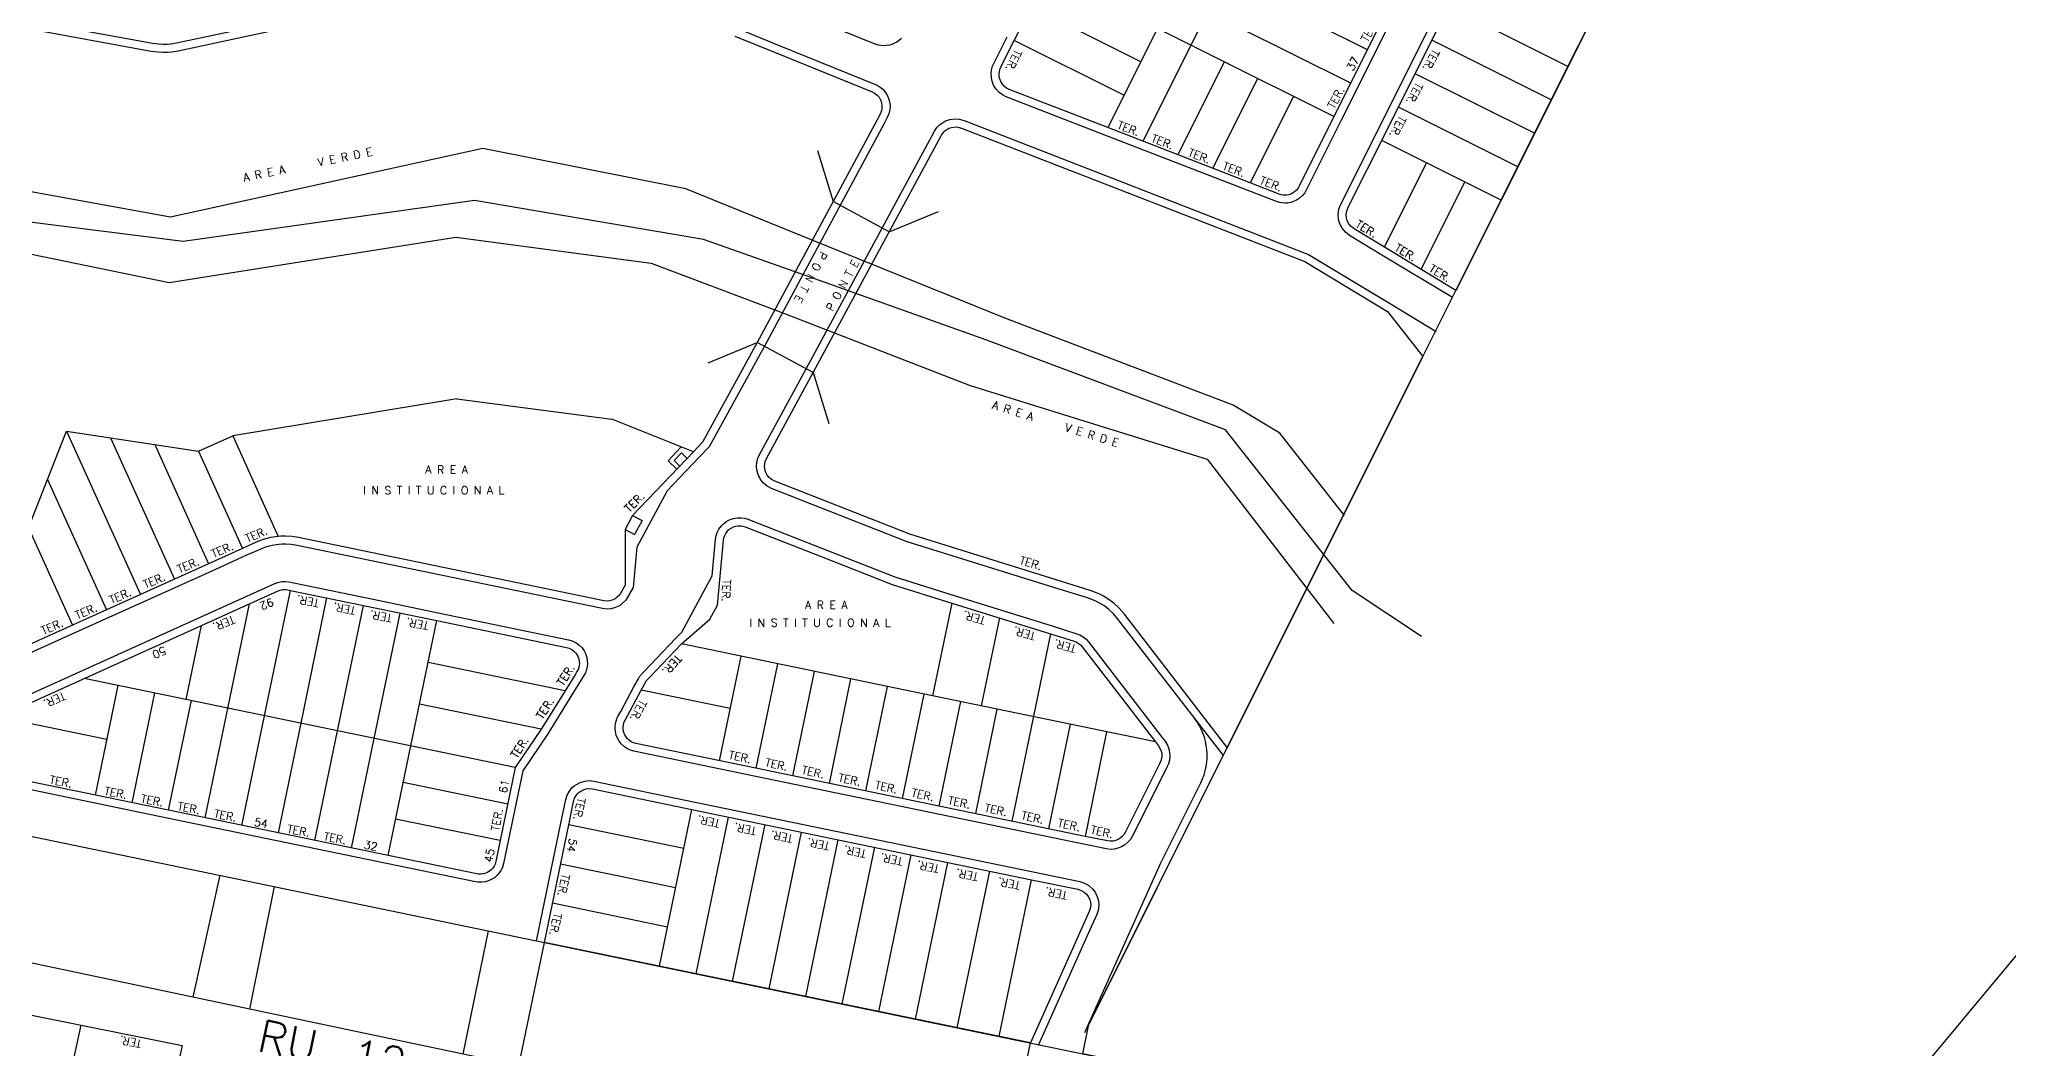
# Model space of a CAD drawing. Extents: x 714896 to 749292, y 8417558 to 8447149.
# Drawn here: x 742204.8 to 742573.9, y 8426589.8 to 8426779.1 of the extents above; entities that cross this region are included whole.
import ezdxf

# ---------------------------------------------------------------- set-up
doc = ezdxf.new("R2010")
doc.units = 0
doc.header["$MEASUREMENT"] = 0
for name, color, linetype in [('LOTE', 7, 'CONTINUOUS'), ('MEIO_FIO', 24, 'CONTINUOUS'), ('NUM-PORTA', 7, 'CONTINUOUS'), ('QUADRA', 6, 'CONTINUOUS'), ('REFERENCIA', 7, 'CONTINUOUS'), ('TEXTO', 7, 'CONTINUOUS'), ('TEXTODERUA', 3, 'CONTINUOUS')]:
    doc.layers.add(name, color=color, linetype=linetype)
doc.styles.add('ROMANS', font='ROMANS.SHX', dxfattribs={"height": 1.5})

msp = doc.modelspace()

# ---------------------------------------------------------------- linework, layer by layer
at = {"layer": 'LOTE', "color": 7}
for p, q in [((742498.87, 8426934.52), (742411.64, 8426759.97)), ((742453.74, 8426777.09), (742400.07, 8426803.91)), ((742450.61, 8426770.83), (742396.94, 8426797.65)), ((742447.48, 8426764.57), (742393.81, 8426791.39)), ((742411.25, 8426774.85), (742390.68, 8426785.13)), ((742491.3, 8426773.97), (742468.94, 8426785.14)), ((742408.12, 8426768.58), (742387.55, 8426778.86)), ((742414.38, 8426781.11), (742405.09, 8426762.52)), ((742488.17, 8426767.71), (742465.81, 8426778.88)), ((742426.9, 8426774.85), (742418.2, 8426757.43)), ((742433.17, 8426771.72), (742424.75, 8426754.88)), ((742485.05, 8426761.45), (742462.68, 8426772.62)), ((742439.88, 8426768.37), (742431.77, 8426752.16)), ((742481.92, 8426755.18), (742459.55, 8426766.36)), ((742478.79, 8426748.92), (742456.42, 8426760.1)), ((742456.93, 8426740.08), (742464.83, 8426755.9)), ((742463.8, 8426735.93), (742471.99, 8426752.32)), ((742283.09, 8426711.64), (742241.07, 8426704.72)), ((742283.09, 8426711.64), (742312.11, 8426707.83)), ((742327.45, 8426701.75), (742312.11, 8426707.83)), ((742202.79, 8426687.45), (742209.95, 8426705.62)), ((742209.95, 8426705.62), (742234.69, 8426701.84)), ((742209.95, 8426705.62), (742223.78, 8426674.98)), ((742218.2, 8426704.36), (742230.16, 8426677.85)), ((742234.69, 8426701.84), (742241.07, 8426704.72)), ((742241.07, 8426704.72), (742249.59, 8426685.85)), ((742226.45, 8426703.1), (742236.54, 8426680.73)), ((742234.69, 8426701.84), (742242.92, 8426683.61)), ((742322.66, 8426700.06), (742325.14, 8426702.66)), ((742323.79, 8426700.09), (742325.17, 8426701.53)), ((742325.17, 8426701.53), (742326.25, 8426700.5)), ((742206.37, 8426696.53), (742217.4, 8426672.1)), ((742322.66, 8426700.06), (742324.32, 8426698.47)), ((742323.79, 8426700.09), (742324.87, 8426699.05)), ((742316.03, 8426689.78), (742317.79, 8426688.83)), ((742202.79, 8426687.45), (742211.02, 8426669.22)), ((742314.6, 8426687.14), (742316.36, 8426686.19)), ((742317.79, 8426688.83), (742316.36, 8426686.19)), ((742247.03, 8426652.24), (742251.89, 8426675.74)), ((742253.88, 8426650.82), (742258.74, 8426674.33)), ((742235.92, 8426633.1), (742244.22, 8426673.23)), ((742260.74, 8426649.41), (742265.6, 8426672.91)), ((742267.59, 8426647.99), (742272.45, 8426671.49)), ((742375.86, 8426673.35), (742372.26, 8426655.95)), ((742232.34, 8426655.28), (742235.21, 8426669.16)), ((742274.45, 8426646.57), (742279.31, 8426670.07)), ((742384.78, 8426670.57), (742381.37, 8426654.07)), ((742394.37, 8426667.57), (742387.11, 8426632.46)), ((742336.32, 8426663.39), (742332.27, 8426643.8)), ((742303.37, 8426656.93), (742277.69, 8426662.24)), ((742343.18, 8426661.97), (742339.13, 8426642.38)), ((742350.03, 8426660.55), (742345.98, 8426640.97)), ((742294.03, 8426642.52), (742213.21, 8426659.24)), ((742215.35, 8426637.35), (742219.61, 8426657.91)), ((742222.21, 8426635.93), (742226.46, 8426656.5)), ((742334.3, 8426653.59), (742317.65, 8426657.04)), ((742356.89, 8426659.13), (742352.84, 8426639.55)), ((742363.74, 8426657.72), (742359.69, 8426638.13)), ((742370.6, 8426656.3), (742366.55, 8426636.71)), ((742229.06, 8426634.51), (742233.32, 8426655.08)), ((742242.77, 8426631.68), (742247.03, 8426652.24)), ((742298.88, 8426649.69), (742276.07, 8426654.41)), ((742377.45, 8426654.88), (742373.4, 8426635.29)), ((742384.31, 8426653.46), (742380.26, 8426633.88)), ((742217.51, 8426647.78), (742197.15, 8426651.99)), ((742249.63, 8426630.26), (742253.88, 8426650.82)), ((742256.48, 8426628.84), (742260.74, 8426649.41)), ((742398.02, 8426650.63), (742393.97, 8426631.04)), ((742404.87, 8426649.21), (742400.82, 8426629.62)), ((742263.34, 8426627.42), (742267.59, 8426647.99)), ((742270.19, 8426626.01), (742274.45, 8426646.57)), ((742401.27, 8426593.79), (742427.48, 8426646.26)), ((742292.61, 8426635.67), (742273.03, 8426639.72)), ((742321.05, 8426605.28), (742327.13, 8426634.65)), ((742291.2, 8426628.81), (742271.61, 8426632.86)), ((742325.61, 8426627.31), (742304.06, 8426631.77)), ((742327.91, 8426603.86), (742333.98, 8426633.24)), ((742334.76, 8426602.44), (742340.84, 8426631.82)), ((742341.62, 8426601.02), (742347.69, 8426630.4)), ((742348.47, 8426599.6), (742354.55, 8426628.98)), ((742355.33, 8426598.19), (742361.4, 8426627.56)), ((742324.09, 8426619.96), (742302.54, 8426624.42)), ((742362.18, 8426596.77), (742368.26, 8426626.15)), ((742369.04, 8426595.35), (742375.11, 8426624.73)), ((742376.87, 8426593.73), (742382.95, 8426623.11)), ((742384.71, 8426592.11), (742390.78, 8426621.49)), ((742322.57, 8426612.62), (742301.03, 8426617.08)), ((742212.58, 8426594.21, 518.27), (742188.94, 8426485.9, 518.77))]:
    msp.add_line(p, q, dxfattribs=at)
at = {"layer": 'LOTE', "color": 7, "flags": 128}
msp.add_lwpolyline([(742414.05, 8426647.31), (742372.26, 8426655.95), (742325.19, 8426665.69)], dxfattribs=at)
at = {"layer": 'LOTE', "color": 7}
for points in [[(742238.66, 8426622.32), (742233.63, 8426599.47)], [(742244.31, 8426597.21), (742248.88, 8426620.2)], [(742284.26, 8426588.77), (742289.04, 8426611.9)], [(742294.72, 8426586.56), (742299.51, 8426609.73)], [(742385.67, 8426567.35), (742390.61, 8426590.89)]]:
    msp.add_lwpolyline(points, dxfattribs=at)
at = {"layer": 'MEIO_FIO'}
for points in [[(742517.66, 8426901.65), (742448.82, 8426763.9), (742442.27, 8426750.79), (742441.99, 8426750.31), (742441.56, 8426749.77), (742441.02, 8426749.28), (742440.45, 8426748.91), (742439.91, 8426748.66), (742439.38, 8426748.49), (742438.74, 8426748.37), (742438.28, 8426748.35), (742437.77, 8426748.38), (742437.25, 8426748.46), (742436.69, 8426748.64), (742431.23, 8426750.76), (742404.55, 8426761.12), (742386.02, 8426768.31), (742385.34, 8426768.65), (742384.72, 8426769.11), (742384.14, 8426769.73), (742383.67, 8426770.48), (742383.39, 8426771.21), (742383.26, 8426771.82), (742383.21, 8426772.65), (742383.28, 8426773.3), (742383.49, 8426774.06), (742383.9, 8426774.92), (742386.21, 8426779.54)], [(742469.66, 8426730.65), (742456.16, 8426738.8), (742450.38, 8426742.29), (742449.61, 8426742.89), (742449.01, 8426743.63), (742448.56, 8426744.5), (742448.35, 8426745.29), (742448.28, 8426746.31), (742448.41, 8426747.2), (742448.72, 8426748.03), (742449.57, 8426749.74), (742455.08, 8426760.77), (742523.92, 8426898.52)], [(742199.33, 8426783.21), (742226.05, 8426778.35), (742227.14, 8426778.2), (742228.05, 8426778.16), (742228.78, 8426778.18), (742229.47, 8426778.24), (742230.56, 8426778.42), (742287.36, 8426790.5)], [(742366.42, 8426779.28), (742366.08, 8426778.96), (742365.53, 8426778.55), (742365.01, 8426778.26), (742364.64, 8426778.12), (742364.15, 8426777.97), (742363.55, 8426777.88), (742363.01, 8426777.86), (742362.52, 8426777.9), (742362.1, 8426777.98), (742361.5, 8426778.17), (742349.14, 8426783.18)], [(742335.72, 8426781.07), (742343.21, 8426778.04), (742361.52, 8426770.61), (742362.18, 8426770.27), (742362.9, 8426769.7), (742363.45, 8426769.07), (742363.87, 8426768.32), (742364.13, 8426767.58), (742364.27, 8426766.68), (742364.24, 8426765.92), (742364.05, 8426765.07), (742363.76, 8426764.38), (742363.17, 8426763.28), (742340.72, 8426721.52), (742330.37, 8426702.64), (742328.53, 8426700.71), (742322.5, 8426694.39), (742316.79, 8426683.83), (742316.13, 8426676.3), (742314.75, 8426673.88), (742313.56, 8426672.87), (742312.65, 8426672.46), (742311.92, 8426672.29), (742311.21, 8426672.24), (742310.41, 8426672.32), (742307.62, 8426672.9), (742253.16, 8426684.16), (742252.05, 8426684.34), (742250.94, 8426684.4), (742250.25, 8426684.39), (742249.75, 8426684.36), (742248.49, 8426684.17), (742247.22, 8426683.83), (742246.03, 8426683.37), (742243.54, 8426682.25), (742237.16, 8426679.37), (742211.63, 8426667.85), (742192.49, 8426659.21)], [(742426.74, 8426644.77), (742407.05, 8426670.31), (742406.15, 8426671.35), (742405.24, 8426672.19), (742404.32, 8426672.88), (742403.55, 8426673.35), (742402.96, 8426673.66), (742402.39, 8426673.92), (742401.31, 8426674.32), (742395.98, 8426675.98), (742367.49, 8426684.86), (742342.03, 8426694.86), (742341.22, 8426695.29), (742340.55, 8426695.84), (742340.01, 8426696.51), (742339.53, 8426697.45), (742339.31, 8426698.27), (742339.25, 8426699.02), (742339.3, 8426699.66), (742339.46, 8426700.36), (742339.76, 8426701.09), (742348.53, 8426717.3), (742372.63, 8426761.86), (742373.06, 8426762.51), (742373.55, 8426763.01), (742374.11, 8426763.44), (742374.69, 8426763.76), (742375.45, 8426764.02), (742376.39, 8426764.16), (742377.23, 8426764.11), (742378.15, 8426763.86), (742442.7, 8426738.75), (742458.5, 8426729.2), (742466.62, 8426724.3)], [(742196.53, 8426653.36), (742234.59, 8426670.53), (742249, 8426677.03), (742249.56, 8426677.24), (742250.31, 8426677.38), (742250.99, 8426677.41), (742251.65, 8426677.33), (742252.19, 8426677.21), (742265.9, 8426674.38), (742279.61, 8426671.54), (742304.02, 8426666.49), (742304.69, 8426666.29), (742305.42, 8426665.93), (742306.01, 8426665.49), (742306.54, 8426664.94), (742306.93, 8426664.39), (742307.18, 8426663.9), (742307.38, 8426663.34), (742307.51, 8426662.68), (742307.55, 8426661.96), (742307.5, 8426661.45), (742307.39, 8426660.92), (742307.17, 8426660.29), (742306.9, 8426659.77), (742306.57, 8426659.25), (742304.64, 8426656.14), (742300.14, 8426648.87), (742295.44, 8426641.93), (742291.84, 8426624.53), (742291.65, 8426623.87), (742291.37, 8426623.28), (742290.97, 8426622.69), (742290.65, 8426622.33), (742290.11, 8426621.87), (742289.62, 8426621.56), (742289.02, 8426621.28), (742288.41, 8426621.1), (742287.77, 8426621.01), (742287.02, 8426621.02), (742286.58, 8426621.09), (742269.89, 8426624.54), (742228.76, 8426633.04), (742202.03, 8426638.57)], [(742298.04, 8426610.03), (742302.59, 8426632.07), (742303.52, 8426636.55), (742303.77, 8426637.34), (742304.18, 8426638.1), (742304.66, 8426638.69), (742305.09, 8426639.07), (742305.5, 8426639.37), (742306.19, 8426639.73), (742307.04, 8426639.99), (742307.9, 8426640.07), (742308.74, 8426639.99), (742327.43, 8426636.12), (742391.09, 8426622.96), (742399.87, 8426621.14), (742400.7, 8426620.87), (742401.53, 8426620.4), (742402.21, 8426619.79), (742402.7, 8426619.14), (742403.12, 8426618.29), (742403.32, 8426617.54), (742403.39, 8426616.68), (742403.27, 8426615.73), (742403.02, 8426614.98), (742401.43, 8426611.43), (742392.04, 8426590.42)]]:
    msp.add_lwpolyline(points, dxfattribs=at)
msp.add_lwpolyline([(742404.82, 8426627.26), (742400.52, 8426628.15), (742338.82, 8426640.91), (742316.27, 8426645.58), (742315.65, 8426645.76), (742315.04, 8426646.04), (742314.53, 8426646.38), (742313.91, 8426646.94), (742313.48, 8426647.49), (742313.18, 8426648.02), (742312.95, 8426648.61), (742312.79, 8426649.28), (742312.74, 8426649.75), (742312.74, 8426650.21), (742312.82, 8426650.84), (742312.98, 8426651.43), (742313.07, 8426651.69), (742313.26, 8426652.08), (742313.79, 8426653.06), (742316.33, 8426657.75), (742317.1, 8426659.17), (742317.36, 8426659.66), (742318.15, 8426660.49), (742324.15, 8426666.78), (742325.23, 8426667.91), (742330.94, 8426678.47), (742331.56, 8426685.33), (742331.68, 8426685.99), (742331.9, 8426686.62), (742332.19, 8426687.2), (742332.68, 8426687.86), (742333.12, 8426688.28), (742333.69, 8426688.7), (742334.33, 8426689.02), (742334.95, 8426689.23), (742335.66, 8426689.34), (742336.39, 8426689.35), (742337, 8426689.25), (742337.63, 8426689.07), (742351.59, 8426683.58), (742365.17, 8426678.25), (742376.31, 8426674.78), (742394.82, 8426669.01), (742399.31, 8426667.61), (742399.87, 8426667.39), (742400.46, 8426667.04), (742401.01, 8426666.6), (742401.44, 8426666.12), (742415.23, 8426648.23), (742415.83, 8426647.46), (742416.29, 8426646.69), (742416.55, 8426646), (742416.68, 8426645.33), (742416.71, 8426644.62), (742416.63, 8426643.9), (742416.45, 8426643.24), (742416.14, 8426642.58), (742414.88, 8426640.05), (742409.67, 8426629.62), (742409.31, 8426629.04), (742408.86, 8426628.51), (742408.3, 8426628.03), (742407.67, 8426627.65), (742406.99, 8426627.38), (742406.28, 8426627.22), (742405.51, 8426627.18)], close=True, dxfattribs=at)
at = {"layer": 'MEIO_FIO', "flags": 128}
msp.add_lwpolyline([(742400.77, 8426592.81), (742415.01, 8426624.64), (742422.5, 8426639.64)], dxfattribs=at)
at = {"layer": 'MEIO_FIO'}
msp.add_arc((742412.21, 8426644.78), 11.5, 333.4478, 37.6192, dxfattribs=at)
at = {"layer": 'QUADRA', "color": 6, "linetype": 'CONTINUOUS'}
for points in [[(742670.73, 8427152.64), (742864.83, 8427164.36), (742891.39, 8427154.14), (742737.31, 8426801.99), (742549.7, 8426576.52), (742547.04, 8426573.31), (742544.07, 8426559.15), (742400.4, 8426588.86), (742401.55, 8426594.37), (742427.48, 8426646.26), (742464.15, 8426719.62), (742470.33, 8426731.99), (742516.34, 8426824.06), (742557.01, 8426905.46), (742561.48, 8426914.41), (742624.34, 8427050.37), (742670.73, 8427152.64)], [(742539, 8426534.97), (742395.45, 8426565.29), (742284.26, 8426588.77), (742233.63, 8426599.47), (742184.51, 8426609.84), (742132.24, 8426620.88), (742093.11, 8426629.14), (742097.79, 8426651.45), (742299.51, 8426609.73), (742400.4, 8426588.86), (742544.07, 8426559.15), (742539, 8426534.97)]]:
    msp.add_lwpolyline(points, close=True, dxfattribs=at)
at = {"layer": 'QUADRA'}
for points in [[(742516.32, 8426902.32), (742447.48, 8426764.57), (742440.95, 8426751.51), (742440.75, 8426751.16), (742440.46, 8426750.8), (742440.1, 8426750.47), (742439.72, 8426750.22), (742439.36, 8426750.06), (742439.01, 8426749.94), (742438.57, 8426749.87), (742438.28, 8426749.85), (742437.94, 8426749.87), (742437.6, 8426749.93), (742437.18, 8426750.05), (742437.18, 8426750.05), (742431.77, 8426752.16), (742405.09, 8426762.52), (742386.63, 8426769.68), (742386.13, 8426769.93), (742385.72, 8426770.24), (742385.34, 8426770.65), (742385.02, 8426771.16), (742384.83, 8426771.64), (742384.75, 8426772.03), (742384.72, 8426772.61), (742384.76, 8426773.02), (742384.9, 8426773.53), (742385.25, 8426774.27), (742387.55, 8426778.86), (742468.91, 8426941.67)], [(742516.34, 8426824.06), (742478.79, 8426748.92), (742470.33, 8426731.99), (742470.33, 8426731.99), (742456.93, 8426740.08), (742451.23, 8426743.53), (742450.67, 8426743.97), (742450.27, 8426744.45), (742449.97, 8426745.04), (742449.83, 8426745.54), (742449.78, 8426746.25), (742449.87, 8426746.83), (742450.1, 8426747.43), (742450.91, 8426749.07), (742456.42, 8426760.1), (742525.26, 8426897.85)], [(742198.26, 8426781.88), (742225.81, 8426776.87), (742227.01, 8426776.71), (742228.03, 8426776.66), (742228.86, 8426776.68), (742229.66, 8426776.75), (742230.84, 8426776.94), (742258.24, 8426782.77)], [(742335.18, 8426779.67), (742342.64, 8426776.65), (742360.9, 8426769.24), (742361.37, 8426769), (742361.86, 8426768.62), (742362.21, 8426768.2), (742362.5, 8426767.7), (742362.67, 8426767.21), (742362.76, 8426766.59), (742362.75, 8426766.11), (742362.62, 8426765.53), (742362.41, 8426765.03), (742361.85, 8426764), (742339.4, 8426722.24), (742329.15, 8426703.53), (742327.45, 8426701.75), (742327.45, 8426701.75), (742316.03, 8426689.78), (742314.6, 8426687.14), (742314.63, 8426676.69), (742313.58, 8426674.85), (742312.75, 8426674.15), (742312.17, 8426673.89), (742311.7, 8426673.78), (742311.23, 8426673.74), (742310.64, 8426673.8), (742307.92, 8426674.37), (742253.43, 8426685.64), (742252.21, 8426685.83), (742250.97, 8426685.91), (742250.18, 8426685.89), (742249.59, 8426685.85), (742248.18, 8426685.64), (742246.76, 8426685.26), (742245.45, 8426684.76), (742242.92, 8426683.61), (742236.54, 8426680.73), (742211.02, 8426669.22), (742191.88, 8426660.58)], [(742197.15, 8426651.99), (742235.21, 8426669.16), (742249.57, 8426675.64), (742249.97, 8426675.79), (742250.48, 8426675.89), (742250.92, 8426675.9), (742251.41, 8426675.84), (742251.89, 8426675.74), (742265.6, 8426672.91), (742279.31, 8426670.07), (742303.65, 8426665.04), (742304.14, 8426664.89), (742304.63, 8426664.65), (742305.02, 8426664.36), (742305.38, 8426663.99), (742305.64, 8426663.61), (742305.8, 8426663.3), (742305.93, 8426662.93), (742306.02, 8426662.49), (742306.05, 8426662), (742306.02, 8426661.67), (742305.94, 8426661.32), (742305.79, 8426660.89), (742305.6, 8426660.52), (742305.3, 8426660.04), (742303.37, 8426656.93), (742298.88, 8426649.69), (742294.03, 8426642.52), (742290.39, 8426624.89), (742290.24, 8426624.41), (742290.06, 8426624.03), (742289.78, 8426623.61), (742289.59, 8426623.4), (742289.21, 8426623.07), (742288.9, 8426622.88), (742288.49, 8426622.69), (742288.09, 8426622.57), (742287.67, 8426622.51), (742287.15, 8426622.52), (742286.84, 8426622.56), (742270.19, 8426626.01), (742229.06, 8426634.51), (742202.33, 8426640.04)]]:
    msp.add_lwpolyline(points, dxfattribs=at)
for points in [[(742427.48, 8426646.26), (742408.21, 8426671.26), (742407.23, 8426672.39), (742406.2, 8426673.34), (742405.16, 8426674.12), (742404.29, 8426674.66), (742403.62, 8426675.01), (742402.96, 8426675.31), (742401.79, 8426675.74), (742396.42, 8426677.41), (742367.99, 8426686.28), (742342.66, 8426696.22), (742342.06, 8426696.54), (742341.62, 8426696.9), (742341.27, 8426697.34), (742340.94, 8426697.99), (742340.8, 8426698.52), (742340.76, 8426699.02), (742340.79, 8426699.44), (742340.89, 8426699.9), (742341.12, 8426700.44), (742349.85, 8426716.59), (742373.91, 8426761.08), (742374.24, 8426761.56), (742374.55, 8426761.89), (742374.93, 8426762.18), (742375.31, 8426762.38), (742375.81, 8426762.56), (742376.45, 8426762.65), (742376.98, 8426762.62), (742377.68, 8426762.43), (742442.04, 8426737.4), (742457.49, 8426728.06), (742464.15, 8426719.62), (742427.48, 8426646.26)], [(742405.06, 8426628.75), (742400.82, 8426629.62), (742339.13, 8426642.38), (742316.63, 8426647.04), (742316.18, 8426647.17), (742315.77, 8426647.36), (742315.44, 8426647.57), (742315.01, 8426647.96), (742314.73, 8426648.32), (742314.54, 8426648.67), (742314.38, 8426649.06), (742314.27, 8426649.53), (742314.24, 8426649.82), (742314.24, 8426650.12), (742314.29, 8426650.55), (742314.4, 8426650.96), (742314.46, 8426651.1), (742314.6, 8426651.4), (742315.11, 8426652.34), (742317.65, 8426657.04), (742318.42, 8426658.46), (742318.58, 8426658.77), (742319.24, 8426659.46), (742325.19, 8426665.69), (742330.52, 8426670.33), (742331.94, 8426672.97), (742333.05, 8426685.13), (742333.14, 8426685.61), (742333.28, 8426686.03), (742333.47, 8426686.41), (742333.81, 8426686.87), (742334.09, 8426687.13), (742334.47, 8426687.41), (742334.91, 8426687.63), (742335.31, 8426687.77), (742335.79, 8426687.84), (742336.28, 8426687.85), (742336.68, 8426687.79), (742337.14, 8426687.65), (742351.05, 8426682.19), (742364.67, 8426676.84), (742375.86, 8426673.35), (742394.37, 8426667.57), (742398.81, 8426666.19), (742399.22, 8426666.03), (742399.61, 8426665.8), (742399.98, 8426665.51), (742400.29, 8426665.16), (742414.05, 8426647.31), (742414.59, 8426646.61), (742414.93, 8426646.04), (742415.1, 8426645.59), (742415.19, 8426645.14), (742415.21, 8426644.68), (742415.15, 8426644.19), (742415.03, 8426643.76), (742414.79, 8426643.22), (742413.54, 8426640.72), (742408.35, 8426630.34), (742408.09, 8426629.92), (742407.8, 8426629.57), (742407.42, 8426629.25), (742407.01, 8426629), (742406.54, 8426628.82), (742406.08, 8426628.71), (742405.56, 8426628.69), (742405.06, 8426628.75)], [(742299.51, 8426609.73), (742299.51, 8426609.73), (742304.06, 8426631.77), (742304.97, 8426636.17), (742305.15, 8426636.75), (742305.43, 8426637.26), (742305.76, 8426637.65), (742306.03, 8426637.9), (742306.29, 8426638.09), (742306.76, 8426638.34), (742307.33, 8426638.51), (742307.9, 8426638.57), (742308.52, 8426638.5), (742327.13, 8426634.65), (742390.78, 8426621.49), (742399.49, 8426619.69), (742400.09, 8426619.49), (742400.64, 8426619.18), (742401.1, 8426618.77), (742401.42, 8426618.35), (742401.71, 8426617.76), (742401.83, 8426617.28), (742401.88, 8426616.71), (742401.8, 8426616.06), (742401.62, 8426615.53), (742400.06, 8426612.04), (742390.61, 8426590.89)]]:
    msp.add_lwpolyline(points, close=True, dxfattribs=at)
at = {"layer": 'QUADRA', "color": 6}
msp.add_lwpolyline([(742191.86, 8426598.4), (742231.63, 8426590.37), (742207.75, 8426481.87), (742169.45, 8426490.08), (742191.86, 8426598.4)], close=True, dxfattribs=at)
at = {"layer": 'REFERENCIA', "color": 130}
for points in [[(742346.5, 8426735.44), (742329.32, 8426741.56), (742286.42, 8426748.83), (742231.76, 8426741.17), (742195.54, 8426745.74), (742174.36, 8426710.75), (742159.61, 8426704.19), (742145.53, 8426717.12), (742140.74, 8426732.76), (742152.35, 8426756.11), (742132.44, 8426774.39)], [(742349.7, 8426741.41), (742326.03, 8426751.01), (742287.94, 8426758.59), (742229.4, 8426745.72), (742193.96, 8426752.17), (742168.99, 8426713.87), (742161.22, 8426710.65), (742148.9, 8426720.76)], [(742139.42, 8426708.49), (742146.58, 8426702.27), (742158.45, 8426700.35), (742177.59, 8426708.99), (742194.48, 8426740.62), (742229.19, 8426733.46), (742282.92, 8426741.99), (742319.48, 8426737.12), (742342.69, 8426728.36)], [(742449.47, 8426689.77), (742437.31, 8426705.2), (742428.61, 8426710.46), (742385.98, 8426726.69), (742349.7, 8426741.41)], [(742463.87, 8426667.09), (742450.9, 8426675.69), (742427.12, 8426705.87), (742382.25, 8426722.73), (742346.5, 8426735.44)], [(742342.69, 8426728.36), (742344.51, 8426727.67), (742379.27, 8426714.18), (742423.68, 8426700.33), (742447.45, 8426669.5)]]:
    msp.add_lwpolyline(points, dxfattribs=at)
at = {"layer": 'REFERENCIA', "color": 11}
for points in [[(742350.66, 8426758.22), (742353.6, 8426748.66)], [(742350.66, 8426758.22), (742353.6, 8426748.66)], [(742364.12, 8426742.98), (742353.6, 8426748.66)], [(742364.12, 8426742.98), (742353.6, 8426748.66)], [(742364.12, 8426742.98), (742373.36, 8426746.8)], [(742364.12, 8426742.98), (742373.36, 8426746.8)], [(742330.17, 8426718.41), (742339.4, 8426722.24)], [(742330.17, 8426718.41), (742339.4, 8426722.24)], [(742349.85, 8426716.59), (742339.4, 8426722.24)], [(742349.85, 8426716.59), (742339.4, 8426722.24)], [(742349.85, 8426716.59), (742352.79, 8426707.03)], [(742349.85, 8426716.59), (742352.79, 8426707.03)]]:
    msp.add_lwpolyline(points, dxfattribs=at)

# ---------------------------------------------------------------- texts
at = {"layer": 'NUM-PORTA', "style": 'ROMANS'}
for s, rotation, p in [('37', 61.7894, (742451.06, 8426773)), ('92', 202.1128, (742248.36, 8426674.36)), ('50', 203.3794, (742228.2, 8426665.28)), ('61', 79.1936, (742292.42, 8426637.59)), ('54', 349.1936, (742244.98, 8426631.62)), ('32', 349.1936, (742265.54, 8426627.36)), ('45', 79.1936, (742289.7, 8426624.64)), ('54', 257.5566, (742304.2, 8426629.34))]:
    msp.add_text(s, height=1.5, rotation=rotation, dxfattribs=at).set_placement(p)
at = {"layer": 'TEXTO', "style": 'ROMANS'}
for s, height, rotation, p in [('TER.', 1.5, 61.7894, (742453.77, 8426778.42)), ('TER.', 1.5, 243.7714, (742387.71, 8426777.34)), ('TER.', 1.5, 241.7894, (742466.04, 8426777.38)), ('TER.', 1.5, 241.7894, (742462.92, 8426771.12)), ('TER.', 1.5, 61.7894, (742447.51, 8426765.89)), ('TER.', 1.5, 339.4819, (742406.71, 8426762.39)), ('TER.', 1.5, 241.7894, (742459.79, 8426764.86)), ('TER.', 1.5, 339.4819, (742413.1, 8426759.91)), ('A R E A     V E R D E ', 1.5, 11.5247, (742243.21, 8426752.39)), ('TER.', 1.5, 339.4819, (742419.99, 8426757.24)), ('TER.', 1.5, 339.4819, (742426.48, 8426754.72)), ('TER.', 1.5, 339.4819, (742433.43, 8426752.02)), ('TER.', 1.5, 329.0818, (742451.36, 8426743.98)), ('TER.', 1.5, 329.0818, (742458.69, 8426739.55)), ('P O N T E', 1.5, 241.4212, (742351.27, 8426739.47)), ('P O N T E', 1.5, 61.4212, (742353.52, 8426727.94)), ('TER.', 1.5, 329.0818, (742465.14, 8426735.66)), ('A R E A     V E R D E ', 1.5, 342.8626, (742383.28, 8426709.87)), ('TER.', 1.5, 45.0145, (742315.41, 8426690.23)), ('TER.', 1.5, 22.6543, (742243.83, 8426684.7)), ('TER.', 1.5, 22.6543, (742237.45, 8426681.82)), ('TER.', 1.5, 342.8626, (742388.41, 8426680.76)), ('TER.', 1.5, 22.6543, (742224.69, 8426676.06)), ('TER.', 1.5, 22.6543, (742231.07, 8426678.94)), ('TER.', 1.5, 22.6543, (742218.31, 8426673.18)), ('TER.', 1.5, 169.1936, (742257.37, 8426674.06)), ('TER.', 1.5, 266.7039, (742332.96, 8426677.88)), ('TER.', 1.5, 22.6543, (742211.93, 8426670.3)), ('TER.', 1.5, 202.1128, (742241.1, 8426671.08)), ('TER.', 1.5, 169.1936, (742264.19, 8426672.65)), ('TER.', 1.5, 169.1936, (742271.04, 8426671.23)), ('TER.', 1.5, 163.6009, (742382.27, 8426670.75)), ('TER.', 1.5, 22.6543, (742205.55, 8426667.42)), ('TER.', 1.5, 169.1936, (742277.9, 8426669.81)), ('TER.', 1.5, 163.6009, (742391.68, 8426667.81)), ('TER.', 1.5, 228.362, (742324.24, 8426663.85)), ('TER.', 1.5, 163.6009, (742399.27, 8426665.42)), ('TER.', 1.5, 57.2688, (742302.98, 8426657.68)), ('TER.', 1.5, 203.3794, (742209.32, 8426656.76)), ('TER.', 1.5, 57.2688, (742299.09, 8426651.4)), ('TER.', 1.5, 241.848, (742317.44, 8426655.4)), ('TER.', 1.5, 57.2688, (742294.33, 8426644.09)), ('TER.', 1.5, 347.5566, (742333.92, 8426644.22)), ('TER.', 1.5, 347.5566, (742340.77, 8426642.8)), ('TER.', 1.5, 347.5566, (742347.63, 8426641.38)), ('TER.', 1.5, 347.5566, (742354.48, 8426639.96)), ('TER.', 1.5, 349.1936, (742206.66, 8426639.54)), ('TER.', 1.5, 349.1936, (742216.92, 8426637.42)), ('TER.', 1.5, 349.1936, (742223.78, 8426636)), ('TER.', 1.5, 347.5566, (742361.34, 8426638.55)), ('TER.', 1.5, 347.5566, (742368.19, 8426637.13)), ('TER.', 1.5, 349.1936, (742230.63, 8426634.58)), ('TER.', 1.5, 349.1936, (742237.49, 8426633.17)), ('TER.', 1.5, 79.1936, (742290.96, 8426630.51)), ('TER.', 1.5, 257.5566, (742305.77, 8426636.96)), ('TER.', 1.5, 347.5566, (742375.05, 8426635.71)), ('TER.', 1.5, 347.5566, (742381.9, 8426634.29)), ('TER.', 1.5, 347.5566, (742388.76, 8426632.88)), ('TER.', 1.5, 349.1936, (742251.2, 8426630.33)), ('TER.', 1.5, 349.1936, (742258.05, 8426628.91)), ('TER.', 1.5, 168.4946, (742332.48, 8426632.73)), ('TER.', 1.5, 168.4946, (742339.34, 8426631.31)), ('TER.', 1.5, 168.4946, (742346.19, 8426629.89)), ('TER.', 1.5, 347.5566, (742395.61, 8426631.46)), ('TER.', 1.5, 347.5566, (742401.77, 8426630.18)), ('TER.', 1.5, 168.4946, (742353.05, 8426628.48)), ('TER.', 1.5, 168.4946, (742359.9, 8426627.06)), ('TER.', 1.5, 168.4946, (742366.76, 8426625.64)), ('TER.', 1.5, 168.4946, (742373.61, 8426624.22)), ('TER.', 1.5, 168.4946, (742380.93, 8426622.71)), ('TER.', 1.5, 257.5566, (742302.82, 8426622.69)), ('TER.', 1.5, 168.4946, (742388.76, 8426621.09)), ('TER.', 1.5, 168.4946, (742397.62, 8426619.26)), ('TER.', 1.5, 257.5566, (742301.3, 8426615.34)), ('TER.', 1.487, 168.1673, (742224.12, 8426591.38))]:
    msp.add_text(s, height=height, rotation=rotation, dxfattribs=at).set_placement(p)
for s, p in [('A R E A   ', (742277.17, 8426697.63)), ('I N S T I T U C I O N A L', (742265.51, 8426693.75)), ('A R E A', (742348.35, 8426672.26)), ('I N S T I T U C I O N A L', (742337.91, 8426668.93))]:
    msp.add_text(s, height=1.5, dxfattribs=at).set_placement(p)
at = {"layer": 'TEXTODERUA', "style": 'ROMANS'}
msp.add_text('RU. 12 - BA. BEIJA FLOR II - LOG. ', height=6, rotation=348.4441, dxfattribs=at).set_placement((742245.43, 8426589.41))

doc.saveas('drawing.dxf')
